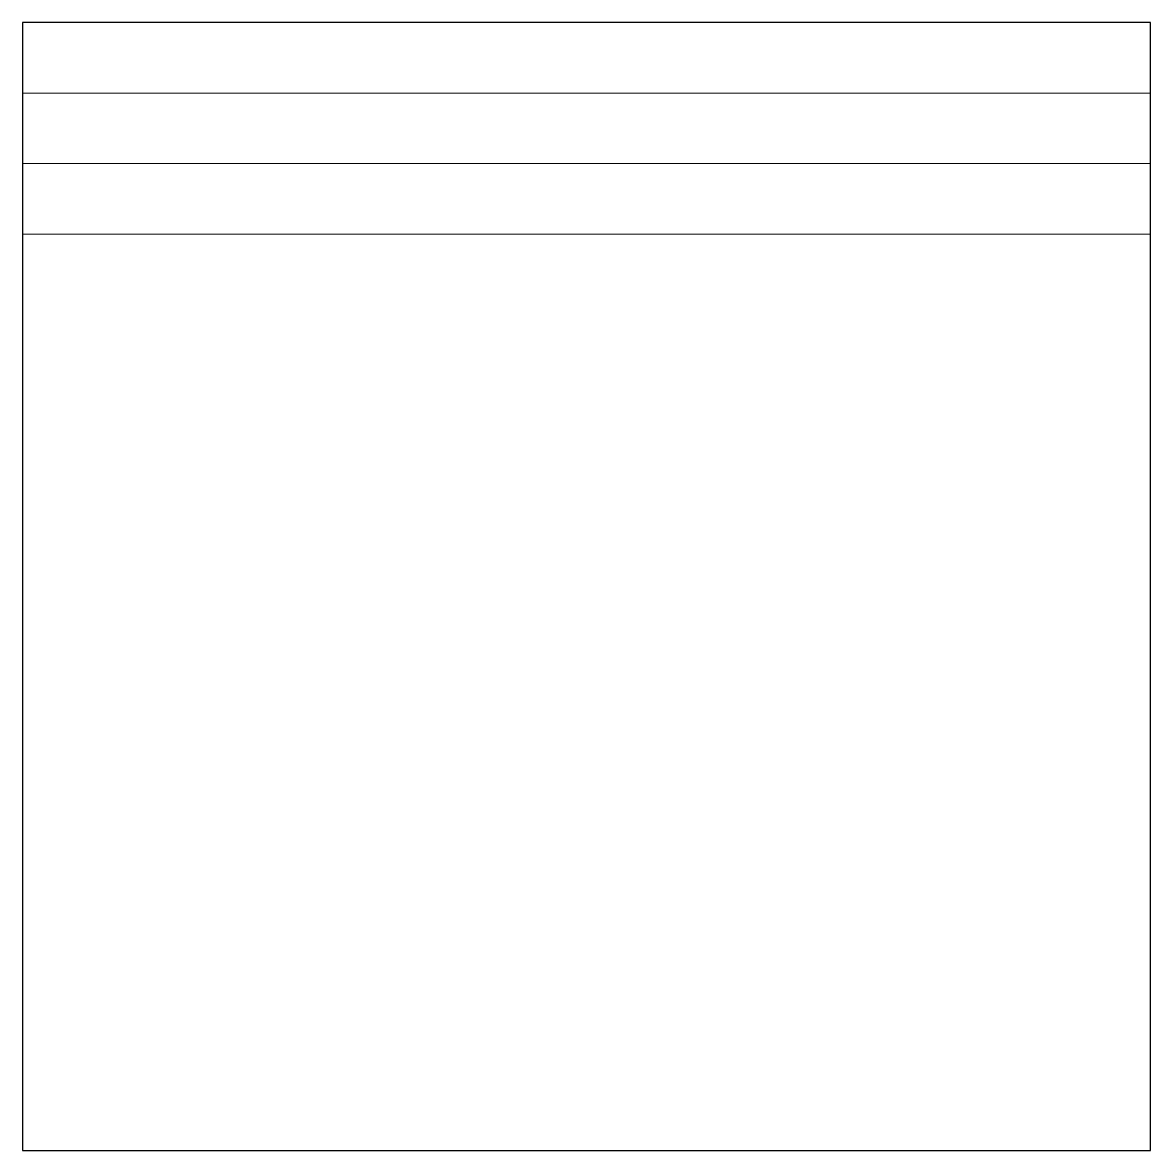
# Model space of a CAD drawing. Header units: inches. Extents: x 2.1 to 14.1, y 1.5 to 13.5.
import ezdxf

# ---------------------------------------------------------------- set-up
doc = ezdxf.new("R2010")
doc.units = ezdxf.units.IN
doc.header["$MEASUREMENT"] = 0
doc.layers.add('Cut', color=1, linetype='Continuous', lineweight=0)

msp = doc.modelspace()

# ---------------------------------------------------------------- linework, layer by layer
msp.add_lwpolyline([(2.064, 1.535), (14.064, 1.535), (14.064, 13.535), (2.064, 13.535)], close=True)
at = {"layer": 'Cut'}
for p, q in [((2.064, 12.785), (14.064, 12.785)), ((2.064, 12.035), (14.064, 12.035)), ((2.064, 11.285), (14.064, 11.285))]:
    msp.add_line(p, q, dxfattribs=at)

doc.saveas('drawing.dxf')
